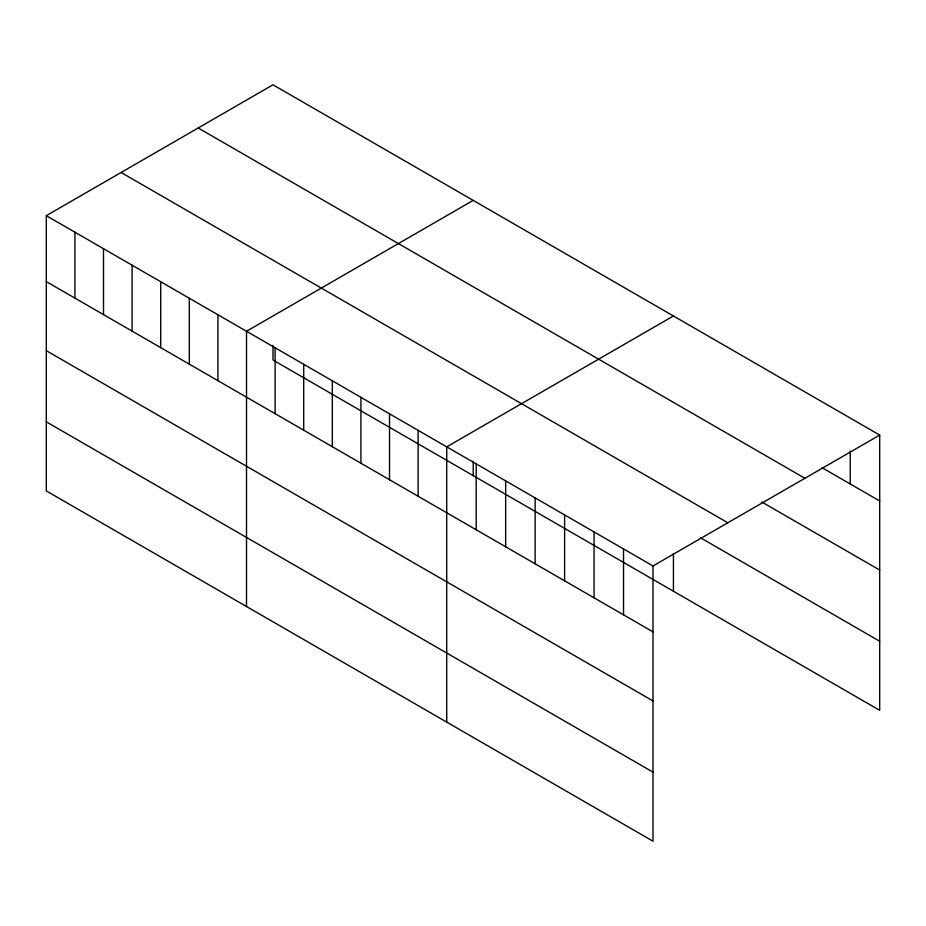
<?xml version="1.0" encoding="UTF-8"?>
<svg xmlns="http://www.w3.org/2000/svg" width="926" height="926" viewBox="0 0 926 926"><rect width="100%" height="100%" fill="white"/><g stroke="black" fill="none" stroke-linecap="round" stroke-linejoin="round"><path stroke-width="1.39" d="M46.3 215.677L653.004 565.96L653.004 841.202L46.3 490.919L46.3 215.677L272.996 84.798L879.7 435.081L879.7 710.323L272.996 360.04L272.996 345.653M473.209 200.386L246.513 331.276L246.513 606.518M673.422 315.986L446.726 446.864L446.726 722.106M653.004 565.96L879.7 435.081M821.987 467.665L879.7 500.978M198.187 127.985L804.891 478.267M761.82 502.008L879.7 570.057M121.109 172.491L727.813 522.773M700.438 537.74L879.7 641.243M46.3 281.585L653.004 631.856M46.3 350.665L653.004 700.947M46.3 421.839L653.004 772.122M850.23 451.02L850.23 483.962M673.422 553.806L673.422 591.228M623.534 548.944L623.534 614.841M594.064 531.929L594.064 597.837M564.605 514.914L564.605 580.822M535.135 497.899L535.135 563.807M505.665 480.895L505.665 546.791M476.195 463.88L476.195 529.776M473.209 461.241L473.209 475.628M418.124 430.347L418.124 496.255M389.522 413.841L389.522 479.737M360.92 397.323L360.92 463.22M332.318 380.806L332.318 446.714M303.716 364.3L303.716 430.196M275.115 347.782L275.115 413.69M217.911 314.759L217.911 380.655M189.309 298.241L189.309 364.15M160.707 281.736L160.707 347.632M132.105 265.218L132.105 331.126M103.504 248.7L103.504 314.608M74.902 232.194L74.902 298.091"/></g></svg>
